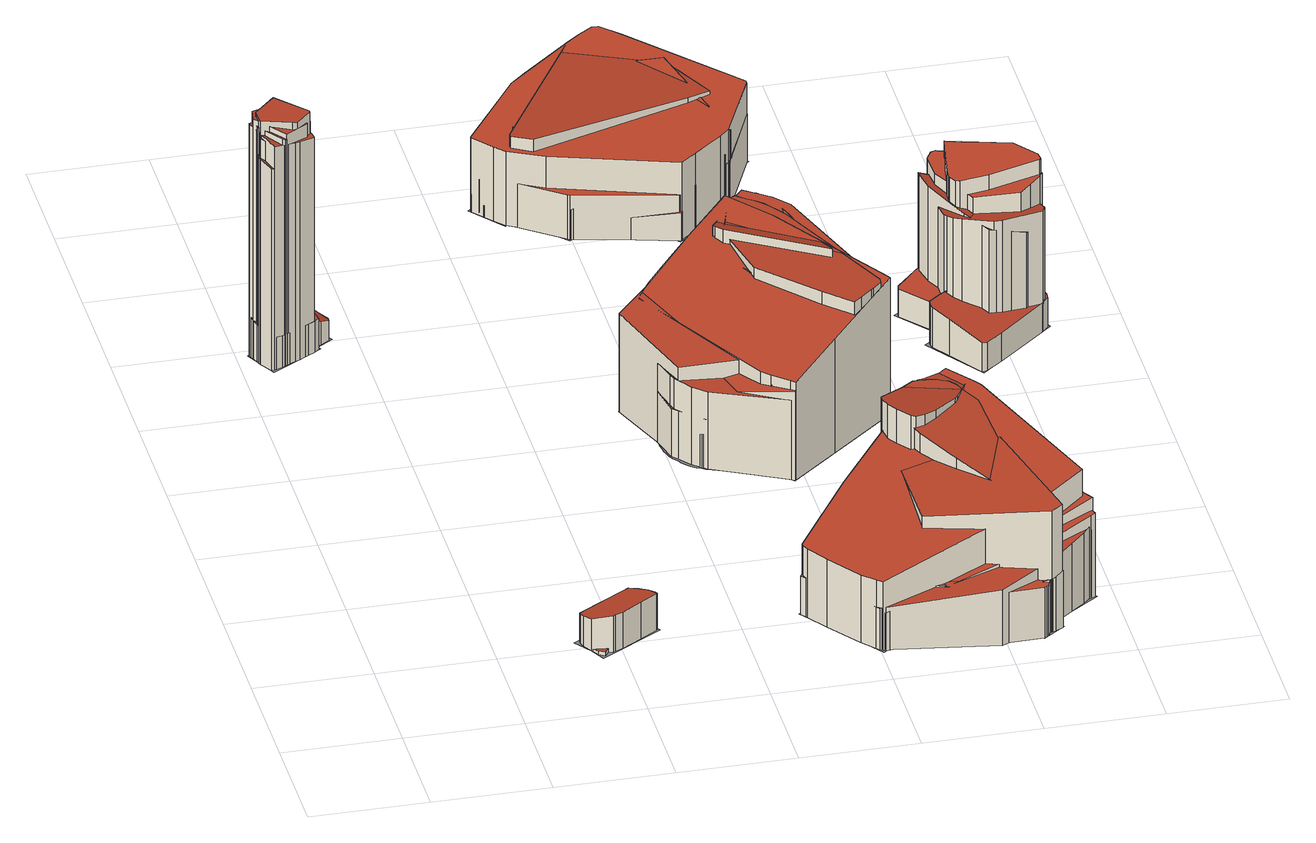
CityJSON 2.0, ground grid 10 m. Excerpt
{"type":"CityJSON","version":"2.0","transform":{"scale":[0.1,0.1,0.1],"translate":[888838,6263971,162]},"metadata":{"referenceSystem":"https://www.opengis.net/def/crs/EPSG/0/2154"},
"CityObjects":{
"building1":{"type":"Building","attributes":{"class":"Building"},"children":["building1-1"]},
"building1-1":{"type":"BuildingPart","parents":["building1"],"geometry":[{"type":"MultiSurface","lod":"2.2","boundaries":[[[0,1,2,3,4,5,6,7,8,9,10,11,12]],[[13,14,1,0]],[[14,15,2,1]],[[15,16,3,2]],[[16,17,4,3]],[[17,18,5,4]],[[18,19,6,5]],[[19,20,7,6]],[[20,21,8,7]],[[21,22,9,8]],[[22,23,10,9]],[[23,24,11,10]],[[24,25,12,11]],[[25,13,0,12]],[[26,27,28,29,30,31,32,33,34]],[[35,36,27,26]],[[36,37,28,27]],[[37,38,29,28]],[[38,39,30,29]],[[39,40,31,30]],[[40,41,32,31]],[[41,42,33,32]],[[42,43,34,33]],[[43,35,26,34]],[[44,45,46,47,48,49,50,51,52,53]],[[54,55,45,44]],[[55,56,46,45]],[[56,57,47,46]],[[57,58,48,47]],[[58,59,49,48]],[[59,60,50,49]],[[60,61,51,50]],[[61,62,52,51]],[[62,63,53,52]],[[63,54,44,53]],[[64,65,66,67,68,69,70,71,72,73]],[[74,75,65,64]],[[75,76,66,65]],[[76,77,67,66]],[[77,78,68,67]],[[78,79,69,68]],[[79,80,70,69]],[[80,81,71,70]],[[81,82,72,71]],[[82,83,73,72]],[[83,74,64,73]],[[84,85,86,87,88,89,90,91,92,93]],[[94,95,85,84]],[[95,55,86,85]],[[55,96,87,86]],[[96,97,88,87]],[[97,98,89,88]],[[98,99,90,89]],[[99,100,91,90]],[[100,101,92,91]],[[101,102,93,92]],[[102,94,84,93]],[[103,104,105,106,107,108,109]],[[110,111,104,103]],[[111,112,105,104]],[[112,113,106,105]],[[113,114,107,106]],[[114,115,108,107]],[[115,116,109,108]],[[116,110,103,109]],[[117,118,119,120,121,122,123,124,125]],[[126,127,118,117]],[[127,128,119,118]],[[128,129,120,119]],[[129,130,121,120]],[[130,131,122,121]],[[131,132,123,122]],[[132,133,124,123]],[[133,134,125,124]],[[134,126,117,125]],[[135,136,137,138,139,140,141,142,143]],[[144,145,136,135]],[[145,146,137,136]],[[146,147,138,137]],[[147,148,139,138]],[[148,149,140,139]],[[149,150,141,140]],[[150,151,142,141]],[[151,152,143,142]],[[152,144,135,143]],[[153,154,155,156,157,158]]],"semantics":{"surfaces":[{"type":"RoofSurface","rf_azimuth":301.91,"rf_slope":15.95},{"type":"WallSurface","on_footprint_edge":true},{"type":"RoofSurface","rf_azimuth":312.92,"rf_slope":18.37},{"type":"RoofSurface","rf_azimuth":325.97,"rf_slope":20.49},{"type":"RoofSurface","rf_azimuth":29.4,"rf_slope":19.43},{"type":"RoofSurface","rf_azimuth":302.65,"rf_slope":18.39},{"type":"RoofSurface","rf_azimuth":304.71,"rf_slope":14.87},{"type":"RoofSurface","rf_azimuth":323.74,"rf_slope":16.71},{"type":"RoofSurface","rf_azimuth":347.06,"rf_slope":19.36},{"type":"GroundSurface"}],"values":[0,1,1,1,1,1,1,1,1,1,1,1,1,1,2,1,1,1,1,1,1,1,1,1,3,1,1,1,1,1,1,1,1,1,1,4,1,1,1,1,1,1,1,1,1,1,5,1,1,1,1,1,1,1,1,1,1,6,1,1,1,1,1,1,1,7,1,1,1,1,1,1,1,1,1,8,1,1,1,1,1,1,1,1,1,9]}}]},
"building2":{"type":"Building","attributes":{"class":"Building"},"children":["building2-1"]},
"building2-1":{"type":"BuildingPart","parents":["building2"],"geometry":[{"type":"MultiSurface","lod":"2.2","boundaries":[[[159,160,161,162,163,164,165,166,167,168,169,170,171,172,173,174,175]],[[176,177,160,159]],[[177,178,161,160]],[[178,179,162,161]],[[179,180,163,162]],[[180,181,164,163]],[[181,182,165,164]],[[182,183,166,165]],[[183,184,167,166]],[[184,185,168,167]],[[185,186,169,168]],[[186,187,170,169]],[[187,188,171,170]],[[188,189,172,171]],[[189,190,173,172]],[[190,191,174,173]],[[191,192,175,174]],[[192,176,159,175]],[[193,194,195,196,197,198,199,200,192]],[[201,202,194,193]],[[202,203,195,194]],[[203,204,196,195]],[[204,205,197,196]],[[205,206,198,197]],[[206,191,199,198]],[[191,200,199]],[[201,193,192]],[[207,208,209,179,210,211]]],"semantics":{"surfaces":[{"type":"RoofSurface","rf_azimuth":123.95,"rf_slope":14.08},{"type":"WallSurface","on_footprint_edge":true},{"type":"RoofSurface","rf_azimuth":135.31,"rf_slope":7.57},{"type":"GroundSurface"}],"values":[0,1,1,1,1,1,1,1,1,1,1,1,1,1,1,1,1,1,2,1,1,1,1,1,1,1,1,3]}}]},
"building3":{"type":"Building","attributes":{"class":"Building"},"children":["building3-1"]},
"building3-1":{"type":"BuildingPart","parents":["building3"],"geometry":[{"type":"MultiSurface","lod":"2.2","boundaries":[[[212,213,214,215,216,217,218,219,220,221,222,223,224,225,226,227,228]],[[229,230,213,212]],[[230,231,214,213]],[[231,232,215,214]],[[232,233,216,215]],[[233,234,217,216]],[[234,235,218,217]],[[235,236,219,218]],[[236,237,220,219]],[[237,238,221,220]],[[238,239,222,221]],[[239,240,223,222]],[[240,241,224,223]],[[241,242,225,224]],[[242,243,226,225]],[[243,244,227,226]],[[244,245,228,227]],[[245,229,212,228]],[[246,247,248,249,250,251,252,253,254,255,256,257,258]],[[259,260,247,246]],[[260,261,248,247]],[[261,262,249,248]],[[262,263,250,249]],[[263,264,251,250]],[[264,265,252,251]],[[265,266,253,252]],[[266,267,254,253]],[[267,268,255,254]],[[268,269,256,255]],[[269,270,257,256]],[[270,271,258,257]],[[271,259,246,258]],[[272,273,274,275,276,277,278,279]],[[280,281,273,272]],[[281,282,274,273]],[[282,236,275,274]],[[236,283,276,275]],[[283,284,277,276]],[[284,285,278,277]],[[285,286,279,278]],[[286,280,272,279]],[[287,288,289,290,291,292,293,294,295,296,297,298,299,300,301,302,303,304]],[[305,306,288,287]],[[306,307,289,288]],[[307,308,290,289]],[[308,309,291,290]],[[309,310,292,291]],[[310,311,293,292]],[[311,312,294,293]],[[312,313,295,294]],[[313,314,296,295]],[[314,315,297,296]],[[315,316,298,297]],[[316,317,299,298]],[[317,318,300,299]],[[318,319,301,300]],[[319,320,302,301]],[[320,321,303,302]],[[321,322,304,303]],[[322,305,287,304]],[[323,324,325,326,327,328,329,330,331,332,333]],[[334,335,324,323]],[[335,336,325,324]],[[336,337,326,325]],[[337,338,327,326]],[[338,339,328,327]],[[339,340,329,328]],[[340,341,330,329]],[[341,342,331,330]],[[342,343,332,331]],[[343,344,333,332]],[[344,334,323,333]],[[345,346,347,348,349,350,351,352,353,354,355,356]],[[357,358,346,345]],[[358,359,347,346]],[[359,360,348,347]],[[360,361,349,348]],[[361,362,350,349]],[[362,363,351,350]],[[363,364,352,351]],[[364,365,353,352]],[[365,366,354,353]],[[366,367,355,354]],[[367,368,356,355]],[[368,357,345,356]],[[369,370,371,372,373,374,375,376,377,378,379,380]],[[381,382,370,369]],[[382,383,371,370]],[[383,384,372,371]],[[384,385,373,372]],[[385,386,374,373]],[[386,387,375,374]],[[387,388,376,375]],[[388,389,377,376]],[[389,390,378,377]],[[390,391,379,378]],[[391,392,380,379]],[[392,381,369,380]],[[393,394,395,396,397,398,399,400,401,402,403,404]],[[405,406,394,393]],[[406,407,395,394]],[[407,408,396,395]],[[408,409,397,396]],[[409,410,398,397]],[[410,411,399,398]],[[411,412,400,399]],[[412,413,401,400]],[[413,414,402,401]],[[414,415,403,402]],[[415,416,404,403]],[[416,405,393,404]],[[417,418,419,420,421,422,423,424,425,426]],[[427,428,418,417]],[[428,429,419,418]],[[429,430,420,419]],[[430,431,421,420]],[[431,432,422,421]],[[432,433,423,422]],[[433,434,424,423]],[[434,435,425,424]],[[435,368,426,425]],[[368,427,417,426]],[[436,437,438,439,440,441,442,443,444]],[[259,445,437,436]],[[445,446,438,437]],[[446,447,439,438]],[[447,448,440,439]],[[448,340,441,440]],[[340,269,442,441]],[[269,449,443,442]],[[449,450,444,443]],[[450,259,436,444]],[[451,452,453,454,455,456,457,458,459]],[[460,461,452,451]],[[461,462,453,452]],[[462,463,454,453]],[[463,464,455,454]],[[464,465,456,455]],[[465,466,457,456]],[[466,467,458,457]],[[467,468,459,458]],[[468,460,451,459]],[[469,470,471,472,473,474,475,476,477]],[[259,478,470,469]],[[478,233,471,470]],[[233,479,472,471]],[[479,480,473,472]],[[480,481,474,473]],[[481,482,475,474]],[[482,483,476,475]],[[483,368,477,476]],[[368,259,469,477]],[[484,485,486,487,488,413,489,490,491,492,493,494,495,496,497,498,499,500,501,502,503,504,505,506,507,508,509,510,511,512,513,514,515,516,517]]],"semantics":{"surfaces":[{"type":"RoofSurface","rf_azimuth":218.68,"rf_slope":15.9},{"type":"WallSurface","on_footprint_edge":true},{"type":"RoofSurface","rf_azimuth":227.59,"rf_slope":3.48},{"type":"RoofSurface","rf_azimuth":224.89,"rf_slope":10.93},{"type":"RoofSurface","rf_azimuth":196.68,"rf_slope":4.73},{"type":"RoofSurface","rf_azimuth":41.11,"rf_slope":12.59},{"type":"RoofSurface","rf_azimuth":214.32,"rf_slope":14.18},{"type":"RoofSurface","rf_azimuth":201.76,"rf_slope":19.31},{"type":"RoofSurface","rf_azimuth":203.55,"rf_slope":15.85},{"type":"RoofSurface","rf_azimuth":192.25,"rf_slope":18.92},{"type":"RoofSurface","rf_azimuth":152.16,"rf_slope":17.89},{"type":"RoofSurface","rf_azimuth":61.37,"rf_slope":19.51},{"type":"RoofSurface","rf_azimuth":194.62,"rf_slope":12.96},{"type":"GroundSurface"}],"values":[0,1,1,1,1,1,1,1,1,1,1,1,1,1,1,1,1,1,2,1,1,1,1,1,1,1,1,1,1,1,1,1,3,1,1,1,1,1,1,1,1,4,1,1,1,1,1,1,1,1,1,1,1,1,1,1,1,1,1,1,5,1,1,1,1,1,1,1,1,1,1,1,6,1,1,1,1,1,1,1,1,1,1,1,1,7,1,1,1,1,1,1,1,1,1,1,1,1,8,1,1,1,1,1,1,1,1,1,1,1,1,9,1,1,1,1,1,1,1,1,1,1,10,1,1,1,1,1,1,1,1,1,11,1,1,1,1,1,1,1,1,1,12,1,1,1,1,1,1,1,1,1,13]}}]},
"building4":{"type":"Building","attributes":{"class":"Building"},"children":["building4-1"]},
"building4-1":{"type":"BuildingPart","parents":["building4"],"geometry":[{"type":"MultiSurface","lod":"2.2","boundaries":[[[518,519,520,521,522,523,524,525,526,527,528,529,530,531,532,533]],[[534,535,519,518]],[[535,536,520,519]],[[536,537,521,520]],[[537,538,522,521]],[[538,539,523,522]],[[539,540,524,523]],[[540,541,525,524]],[[541,542,526,525]],[[542,543,527,526]],[[543,544,528,527]],[[544,545,529,528]],[[545,546,530,529]],[[546,547,531,530]],[[547,548,532,531]],[[548,549,533,532]],[[549,534,518,533]],[[550,551,552,553,554,555,556,557,558,559,560,561,562,563,564,565,566,567,568,569,570]],[[571,572,551,550]],[[572,573,552,551]],[[573,574,553,552]],[[574,575,554,553]],[[575,576,555,554]],[[576,577,556,555]],[[577,578,557,556]],[[578,579,558,557]],[[579,580,559,558]],[[580,581,560,559]],[[581,582,561,560]],[[582,583,562,561]],[[583,584,563,562]],[[584,585,564,563]],[[585,586,565,564]],[[586,587,566,565]],[[587,588,567,566]],[[588,589,568,567]],[[589,590,569,568]],[[590,591,570,569]],[[591,571,550,570]],[[592,593,594,595,596,597,598,599,600,601,602,603]],[[604,605,593,592]],[[605,606,594,593]],[[606,607,595,594]],[[607,608,596,595]],[[608,609,597,596]],[[609,610,598,597]],[[610,611,599,598]],[[611,612,600,599]],[[612,613,601,600]],[[613,614,602,601]],[[614,615,603,602]],[[615,604,592,603]],[[616,617,618,619,620,621,622,623,624,625,626,627,628,629,630,631]],[[632,633,617,616]],[[633,634,618,617]],[[634,635,619,618]],[[635,636,620,619]],[[636,637,621,620]],[[637,638,622,621]],[[638,639,623,622]],[[639,640,624,623]],[[640,641,625,624]],[[641,642,626,625]],[[642,643,627,626]],[[643,644,628,627]],[[644,645,629,628]],[[645,646,630,629]],[[646,647,631,630]],[[647,632,616,631]],[[648,649,650,651,652,653,654,655,656,657]],[[658,659,649,648]],[[659,660,650,649]],[[660,661,651,650]],[[661,662,652,651]],[[662,663,653,652]],[[663,664,654,653]],[[664,665,655,654]],[[665,666,656,655]],[[666,667,657,656]],[[667,658,648,657]],[[668,669,670,671,672,673,674,675,676,677,678,679,680]],[[681,669,668]],[[682,670,669]],[[682,683,671,670]],[[683,684,672,671]],[[684,685,673,672]],[[685,686,674,673]],[[686,687,675,674]],[[687,688,676,675]],[[688,689,677,676]],[[689,690,678,677]],[[690,691,679,678]],[[691,692,680,679]],[[692,681,668,680]],[[693,694,695,696,697,698,699,700,701,702]],[[549,703,694,693]],[[703,704,695,694]],[[704,705,696,695]],[[705,706,697,696]],[[706,707,698,697]],[[707,708,699,698]],[[708,543,700,699]],[[543,709,701,700]],[[709,710,702,701]],[[710,549,693,702]],[[711,712,713,714,715,716,717]],[[692,718,712,711]],[[718,719,713,712]],[[719,720,714,713]],[[720,721,715,714]],[[721,722,716,715]],[[722,723,717,716]],[[723,692,711,717]],[[724,725,726,727,728,729,730]],[[731,732,725,724]],[[732,733,726,725]],[[733,734,727,726]],[[734,735,728,727]],[[735,736,729,728]],[[736,737,730,729]],[[737,731,724,730]],[[738,739,740,741,742,743,744,745]],[[746,747,739,738]],[[747,748,740,739]],[[748,749,741,740]],[[749,750,742,741]],[[750,751,743,742]],[[751,731,744,743]],[[731,752,745,744]],[[752,746,738,745]],[[660,753,754,755,756,757,758,759,760,761,762,763,764,765,766,767,768,769]]],"semantics":{"surfaces":[{"type":"RoofSurface","rf_azimuth":216.66,"rf_slope":16},{"type":"WallSurface","on_footprint_edge":true},{"type":"RoofSurface","rf_azimuth":301.99,"rf_slope":9.15},{"type":"RoofSurface","rf_azimuth":278.98,"rf_slope":0.531},{"type":"RoofSurface","rf_azimuth":34.85,"rf_slope":7.24},{"type":"RoofSurface","rf_azimuth":201.69,"rf_slope":8.65},{"type":"RoofSurface","rf_azimuth":202.15,"rf_slope":18.32},{"type":"RoofSurface","rf_azimuth":226.19,"rf_slope":15.42},{"type":"RoofSurface","rf_azimuth":199.62,"rf_slope":19.32},{"type":"RoofSurface","rf_azimuth":186.16,"rf_slope":13.29},{"type":"RoofSurface","rf_azimuth":209.67,"rf_slope":15.56},{"type":"GroundSurface"}],"values":[0,1,1,1,1,1,1,1,1,1,1,1,1,1,1,1,1,2,1,1,1,1,1,1,1,1,1,1,1,1,1,1,1,1,1,1,1,1,1,3,1,1,1,1,1,1,1,1,1,1,1,1,4,1,1,1,1,1,1,1,1,1,1,1,1,1,1,1,1,5,1,1,1,1,1,1,1,1,1,1,6,1,1,1,1,1,1,1,1,1,1,1,1,1,7,1,1,1,1,1,1,1,1,1,1,8,1,1,1,1,1,1,1,9,1,1,1,1,1,1,1,10,1,1,1,1,1,1,1,1,11]}}]},
"building5":{"type":"Building","attributes":{"class":"Building"},"children":["building5-1"]},
"building5-1":{"type":"BuildingPart","parents":["building5"],"geometry":[{"type":"MultiSurface","lod":"2.2","boundaries":[[[770,771,772,773,774,775,776,777,778,779,780,781,782,783,784,785,786,787,788]],[[789,790,771,770]],[[790,791,772,771]],[[791,792,773,772]],[[792,793,774,773]],[[793,794,775,774]],[[794,795,776,775]],[[795,796,777,776]],[[796,797,778,777]],[[797,798,779,778]],[[798,799,780,779]],[[799,800,781,780]],[[800,801,782,781]],[[801,802,783,782]],[[802,803,784,783]],[[803,804,785,784]],[[804,805,786,785]],[[805,806,787,786]],[[806,807,788,787]],[[807,789,770,788]],[[808,809,810,811,812,813,814,815,816,817,818,819,820,821,822]],[[823,824,809,808]],[[824,825,810,809]],[[825,826,811,810]],[[826,827,812,811]],[[827,828,813,812]],[[828,829,814,813]],[[829,830,815,814]],[[830,831,816,815]],[[831,832,817,816]],[[832,833,818,817]],[[833,834,819,818]],[[834,835,820,819]],[[835,805,821,820]],[[805,836,822,821]],[[836,823,808,822]],[[837,838,839,840,841,842,843,844,845]],[[846,847,838,837]],[[847,848,839,838]],[[848,849,840,839]],[[849,850,841,840]],[[850,851,842,841]],[[851,852,843,842]],[[852,853,844,843]],[[853,854,845,844]],[[854,846,837,845]],[[855,856,857,858,859,860,861,862,863,864,865,866,867]],[[868,869,856,855]],[[869,870,857,856]],[[870,871,858,857]],[[871,872,859,858]],[[872,873,860,859]],[[873,874,861,860]],[[874,875,862,861]],[[875,876,863,862]],[[876,877,864,863]],[[877,878,865,864]],[[878,879,866,865]],[[879,880,867,866]],[[880,868,855,867]],[[881,882,883,884,885,886,887,888]],[[889,890,882,881]],[[890,891,883,882]],[[891,892,884,883]],[[892,893,885,884]],[[893,894,886,885]],[[894,895,887,886]],[[895,896,888,887]],[[896,889,881,888]],[[897,898,899,900,901,902]],[[789,903,898,897]],[[903,904,899,898]],[[904,905,900,899]],[[905,906,901,900]],[[906,907,902,901]],[[907,789,897,902]],[[908,909,910,911,912,913,914,915,916]],[[917,918,909,908]],[[918,919,910,909]],[[919,920,911,910]],[[920,921,912,911]],[[921,922,913,912]],[[922,923,914,913]],[[923,924,915,914]],[[924,925,916,915]],[[925,917,908,916]],[[926,927,928,929,930]],[[931,932,927,926]],[[932,933,928,927]],[[933,934,929,928]],[[934,935,930,929]],[[935,931,926,930]],[[936,937,938,939,940,941,942,943,944,945,946,947,948,949,950,951,952]]],"semantics":{"surfaces":[{"type":"RoofSurface","rf_azimuth":191.74,"rf_slope":1.22},{"type":"WallSurface","on_footprint_edge":true},{"type":"RoofSurface","rf_azimuth":208.11,"rf_slope":0.979},{"type":"RoofSurface","rf_azimuth":76.32,"rf_slope":3.43},{"type":"RoofSurface","rf_azimuth":221.81,"rf_slope":13.49},{"type":"RoofSurface","rf_azimuth":230.03,"rf_slope":7.81},{"type":"RoofSurface","rf_azimuth":206.61,"rf_slope":18.22},{"type":"RoofSurface","rf_azimuth":42.17,"rf_slope":7.92},{"type":"RoofSurface","rf_azimuth":236.43,"rf_slope":16.12},{"type":"GroundSurface"}],"values":[0,1,1,1,1,1,1,1,1,1,1,1,1,1,1,1,1,1,1,1,2,1,1,1,1,1,1,1,1,1,1,1,1,1,1,1,3,1,1,1,1,1,1,1,1,1,4,1,1,1,1,1,1,1,1,1,1,1,1,1,5,1,1,1,1,1,1,1,1,6,1,1,1,1,1,1,7,1,1,1,1,1,1,1,1,1,8,1,1,1,1,1,9]}}]},
"building6":{"type":"Building","attributes":{"class":"Building"},"children":["building6-1"]},
"building6-1":{"type":"BuildingPart","parents":["building6"],"geometry":[{"type":"MultiSurface","lod":"2.2","boundaries":[[[953,954,955,956,957,958,959,960,961,962,963,964,965]],[[966,967,954,953]],[[967,968,955,954]],[[968,969,956,955]],[[969,970,957,956]],[[970,971,958,957]],[[971,972,959,958]],[[972,973,960,959]],[[973,974,961,960]],[[974,975,962,961]],[[975,976,963,962]],[[976,977,964,963]],[[977,978,965,964]],[[978,966,953,965]],[[979,980,981,982,983,984,985,986,987,988]],[[989,990,980,979]],[[990,991,981,980]],[[991,992,982,981]],[[992,993,983,982]],[[993,994,984,983]],[[994,995,985,984]],[[995,996,986,985]],[[996,997,987,986]],[[997,998,988,987]],[[998,989,979,988]],[[999,1000,1001,1002,1003,1004,1005,1006,1007,1008,1009,1010]],[[1011,1012,1000,999]],[[1012,1013,1001,1000]],[[1013,1014,1002,1001]],[[1014,1015,1003,1002]],[[1015,1016,1004,1003]],[[1016,1017,1005,1004]],[[1017,1018,1006,1005]],[[1018,1019,1007,1006]],[[1019,1020,1008,1007]],[[1020,1021,1009,1008]],[[1021,1022,1010,1009]],[[1022,1011,999,1010]],[[1023,1024,1025,1026,1027,1028,1029,1030,1031,1032,1033,1034]],[[1035,1036,1024,1023]],[[1036,1037,1025,1024]],[[1037,1038,1026,1025]],[[1038,1039,1027,1026]],[[1039,1040,1028,1027]],[[1040,1041,1029,1028]],[[1041,1042,1030,1029]],[[1042,1043,1031,1030]],[[1043,1044,1032,1031]],[[1044,1045,1033,1032]],[[1045,1046,1034,1033]],[[1046,1035,1023,1034]],[[1047,1048,1049,1050,1051,1052,1053,1054,1055,1056]],[[1057,1058,1048,1047]],[[1058,1059,1049,1048]],[[1059,1060,1050,1049]],[[1060,1061,1051,1050]],[[1061,1062,1052,1051]],[[1062,1063,1053,1052]],[[1063,1064,1054,1053]],[[1064,1021,1055,1054]],[[1021,1065,1056,1055]],[[1065,1057,1047,1056]],[[1066,1067,1068,1069,1070,1071,1072,1073,1074,1075,1076]],[[1077,1078,1067,1066]],[[1078,1079,1068,1067]],[[1079,1080,1069,1068]],[[1080,1081,1070,1069]],[[1081,1082,1071,1070]],[[1082,1083,1072,1071]],[[1083,1084,1073,1072]],[[1084,1085,1074,1073]],[[1085,1086,1075,1074]],[[1086,1087,1076,1075]],[[1087,1077,1066,1076]],[[1088,1089,1090,1091,1092,1093,1094,1095]]],"semantics":{"surfaces":[{"type":"RoofSurface","rf_azimuth":308.87,"rf_slope":11.29},{"type":"WallSurface","on_footprint_edge":true},{"type":"RoofSurface","rf_azimuth":218.29,"rf_slope":11.37},{"type":"RoofSurface","rf_azimuth":92.86,"rf_slope":11.1},{"type":"RoofSurface","rf_azimuth":229.79,"rf_slope":15.82},{"type":"RoofSurface","rf_azimuth":224.91,"rf_slope":14.73},{"type":"RoofSurface","rf_azimuth":1.07,"rf_slope":17.75},{"type":"GroundSurface"}],"values":[0,1,1,1,1,1,1,1,1,1,1,1,1,1,2,1,1,1,1,1,1,1,1,1,1,3,1,1,1,1,1,1,1,1,1,1,1,1,4,1,1,1,1,1,1,1,1,1,1,1,1,5,1,1,1,1,1,1,1,1,1,1,6,1,1,1,1,1,1,1,1,1,1,1,7]}}]}
},
"vertices":[
[9,577,53],[12,570,51],[20,556,46],[25,555,46],[30,557,45],[54,570,45],[60,573,45],[64,577,45],[60,587,48],[53,601,52],[49,604,54],[19,587,54],[9,580,54],[9,577,16],[12,570,16],[20,556,16],[25,555,16],[30,557,16],[54,570,16],[60,573,16],[64,577,16],[60,587,16],[53,601,16],[49,604,16],[19,587,16],[9,580,16],[10,574,240],[14,571,239],[34,559,231],[54,573,230],[54,576,231],[51,582,233],[47,588,236],[30,591,240],[11,582,242],[10,574,16],[14,571,16],[34,559,16],[54,573,16],[54,576,16],[51,582,16],[47,588,16],[30,591,16],[11,582,16],[8,579,233],[23,554,224],[42,563,220],[46,565,219],[60,574,216],[59,577,217],[56,583,219],[48,592,224],[42,600,227],[27,591,230],[8,579,16],[23,554,16],[42,563,16],[46,565,16],[60,574,16],[59,577,16],[56,583,16],[48,592,16],[42,600,16],[27,591,16],[54,605,39],[55,598,40],[59,591,40],[63,584,40],[67,583,38],[75,588,35],[75,591,35],[70,602,34],[67,608,34],[62,612,35],[54,605,16],[55,598,16],[59,591,16],[63,584,16],[67,583,16],[75,588,16],[75,591,16],[70,602,16],[67,608,16],[62,612,16],[13,567,208],[20,554,204],[23,554,203],[39,562,202],[55,571,202],[54,578,204],[53,591,208],[49,597,210],[48,596,210],[15,581,212],[13,567,16],[20,554,16],[39,562,16],[55,571,16],[54,578,16],[53,591,16],[49,597,16],[48,596,16],[15,581,16],[13,577,244],[14,567,242],[40,565,238],[44,566,237],[57,577,238],[57,579,238],[31,594,245],[13,577,16],[14,567,16],[40,565,16],[44,566,16],[57,577,16],[57,579,16],[31,594,16],[11,581,237],[11,578,236],[13,570,234],[30,558,228],[33,558,227],[58,580,225],[59,587,226],[59,590,227],[45,600,232],[11,581,16],[11,578,16],[13,570,16],[30,558,16],[33,558,16],[58,580,16],[59,587,16],[59,590,16],[45,600,16],[14,566,226],[21,560,223],[40,566,217],[58,595,213],[60,601,213],[51,600,216],[32,592,222],[20,581,225],[15,570,226],[14,566,16],[21,560,16],[40,566,16],[58,595,16],[60,601,16],[51,600,16],[32,592,16],[20,581,16],[15,570,16],[7,580,16],[22,551,16],[66,577,16],[64,580,16],[78,589,16],[64,613,16],
[170,112,34],[170,108,35],[171,104,36],[176,95,38],[192,89,42],[194,90,42],[201,93,42],[218,104,42],[233,114,42],[234,115,42],[233,117,42],[229,126,39],[223,133,37],[218,138,35],[216,139,35],[212,138,34],[173,114,34],[170,112,8],[170,108,8],[171,104,8],[176,95,8],[192,89,8],[194,90,8],[201,93,8],[218,104,8],[233,114,8],[234,115,8],[233,117,8],[229,126,8],[223,133,8],[218,138,8],[216,139,8],[212,138,8],[173,114,8],[173,101,9],[180,89,11],[185,85,12],[217,136,10],[217,140,10],[216,140,10],[212,138,9],[183,120,8],[173,101,8],[180,89,8],[185,85,8],[217,136,8],[217,140,8],[216,140,8],[228,127,8],[217,141,8],[165,110,8],[183,82,8],[236,114,8],
[289,419,127],[294,411,126],[360,299,121],[367,292,121],[380,279,122],[384,275,122],[423,308,137],[479,356,158],[478,358,158],[409,463,161],[404,470,161],[378,502,161],[341,471,147],[313,445,137],[300,433,132],[295,428,129],[290,422,127],[289,419,31],[294,411,31],[360,299,31],[367,292,31],[380,279,31],[384,275,31],[423,308,31],[479,356,31],[478,358,31],[409,463,31],[404,470,31],[378,502,31],[341,471,31],[313,445,31],[300,433,31],[295,428,31],[290,422,31],[275,413,106],[276,402,106],[295,337,104],[297,331,104],[308,317,103],[319,307,103],[382,276,105],[479,359,112],[433,482,116],[399,515,116],[396,514,116],[337,466,111],[300,434,108],[275,413,31],[276,402,31],[295,337,31],[297,331,31],[308,317,31],[319,307,31],[382,276,31],[479,359,31],[433,482,31],[399,515,31],[396,514,31],[337,466,31],[300,434,31],[270,407,123],[300,328,116],[372,316,124],[479,356,144],[478,363,145],[428,487,155],[416,501,155],[395,517,155],[270,407,31],[300,328,31],[372,316,31],[478,363,31],[428,487,31],[416,501,31],[395,517,31],[367,460,154],[379,402,154],[422,351,156],[444,328,157],[450,332,158],[460,340,159],[462,342,159],[470,349,159],[470,353,160],[420,468,158],[415,476,158],[410,484,158],[406,489,158],[400,496,157],[395,500,157],[387,507,157],[382,505,156],[380,500,156],[367,460,31],[379,402,31],[422,351,31],[444,328,31],[450,332,31],[460,340,31],[462,342,31],[470,349,31],[470,353,31],[420,468,31],[415,476,31],[410,484,31],[406,489,31],[400,496,31],[395,500,31],[387,507,31],[382,505,31],[380,500,31],[348,474,141],[381,401,146],[423,370,144],[477,360,136],[424,486,126],[414,501,126],[402,512,127],[384,504,131],[374,496,133],[365,488,136],[354,479,139],[348,474,31],[381,401,31],[423,370,31],[477,360,31],[424,486,31],[414,501,31],[402,512,31],[384,504,31],[374,496,31],[365,488,31],[354,479,31],[276,413,84],[295,332,76],[300,327,76],[318,308,77],[381,277,86],[476,362,118],[431,478,125],[399,516,124],[387,506,120],[344,472,106],[330,461,102],[279,416,85],[276,413,31],[295,332,31],[300,327,31],[318,308,31],[381,277,31],[476,362,31],[431,478,31],[399,516,31],[387,506,31],[344,472,31],[330,461,31],[279,416,31],[282,418,100],[295,344,95],[303,324,95],[383,275,114],[447,386,150],[424,474,154],[415,501,154],[406,513,153],[401,514,151],[392,511,148],[352,477,131],[292,427,104],[282,418,31],[295,344,31],[303,324,31],[383,275,31],[447,386,31],[424,474,31],[415,501,31],[406,513,31],[401,514,31],[392,511,31],[352,477,31],[292,427,31],[292,382,37],[293,365,35],[293,355,34],[320,307,36],[334,304,39],[341,303,41],[413,500,82],[404,515,81],[399,521,81],[397,519,80],[336,466,58],[296,430,44],[292,382,31],[293,365,31],[293,355,31],[320,307,31],[334,304,31],[341,303,31],[413,500,31],[404,515,31],[399,521,31],[397,519,31],[336,466,31],[296,430,31],[271,408,54],[303,325,58],[307,320,59],[315,310,62],[380,278,81],[448,391,112],[406,505,106],[398,518,104],[283,420,59],[279,416,57],[271,408,31],[303,325,31],[307,320,31],[315,310,31],[380,278,31],[448,391,31],[406,505,31],[398,518,31],[283,420,31],[275,413,70],[286,388,76],[295,370,82],[368,292,114],[429,481,103],[402,512,91],[396,514,89],[392,513,88],[287,423,71],[286,388,31],[295,370,31],[368,292,31],[429,481,31],[392,513,31],[287,423,31],[359,463,159],[360,460,160],[365,451,162],[441,396,166],[441,400,165],[424,483,142],[411,498,139],[391,510,139],[375,496,146],[359,463,31],[360,460,31],[365,451,31],[441,396,31],[441,400,31],[424,483,31],[411,498,31],[391,510,31],[375,496,31],[275,413,94],[295,372,96],[380,279,109],[466,373,134],[415,498,130],[392,510,125],[331,461,109],[296,431,100],[279,416,95],[295,372,31],[466,373,31],[415,498,31],[392,510,31],[331,461,31],[296,431,31],[383,274,31],[483,359,31],[401,451,31],[409,458,31],[434,480,31],[270,408,31],[296,376,31],[294,372,31],[292,367,31],[291,363,31],[290,359,31],[290,354,31],[290,350,31],[291,345,31],[291,341,31],[293,336,31],[294,332,31],[296,328,31],[299,324,31],[301,321,31],[304,317,31],[307,314,31],[311,311,31],[315,309,31],[318,307,31],[323,305,31],[327,303,31],[331,302,31],[336,301,31],[340,301,31],[345,301,31],[349,302,31],[353,303,31],[356,303,31],
[347,89,86],[349,84,86],[361,67,85],[382,38,85],[392,26,86],[397,22,86],[525,54,121],[527,54,121],[571,75,135],[518,203,145],[514,209,145],[496,233,145],[485,228,141],[444,197,127],[393,145,106],[347,92,86],[347,89,22],[349,84,22],[361,67,22],[382,38,22],[392,26,22],[397,22,22],[525,54,22],[527,54,22],[571,75,22],[518,203,22],[514,209,22],[496,233,22],[485,228,22],[444,197,22],[393,145,22],[347,92,22],[435,194,148],[456,150,140],[478,116,134],[504,79,127],[518,59,123],[523,55,122],[541,63,121],[551,68,121],[565,82,122],[575,95,123],[565,109,126],[504,199,143],[500,206,144],[499,207,145],[494,212,146],[490,213,146],[485,215,147],[476,215,148],[470,215,148],[465,214,149],[444,200,148],[435,194,22],[456,150,22],[478,116,22],[504,79,22],[518,59,22],[523,55,22],[541,63,22],[551,68,22],[565,82,22],[575,95,22],[565,109,22],[504,199,22],[500,206,22],[499,207,22],[494,212,22],[490,213,22],[485,215,22],[476,215,22],[470,215,22],[465,214,22],[444,200,22],[350,95,70],[364,66,70],[495,11,69],[526,12,69],[528,13,69],[530,14,69],[538,33,69],[531,46,69],[512,74,70],[494,100,70],[439,177,71],[424,165,71],[350,95,22],[364,66,22],[495,11,22],[526,12,22],[528,13,22],[530,14,22],[538,33,22],[531,46,22],[512,74,22],[494,100,22],[439,177,22],[424,165,22],[434,187,152],[436,177,153],[441,169,153],[450,157,153],[454,156,152],[462,159,151],[473,167,149],[493,185,146],[495,188,146],[510,216,142],[505,223,142],[498,235,142],[476,222,145],[470,219,146],[466,215,147],[434,191,152],[434,187,22],[436,177,22],[441,169,22],[450,157,22],[454,156,22],[462,159,22],[473,167,22],[493,185,22],[495,188,22],[510,216,22],[505,223,22],[498,235,22],[476,222,22],[470,219,22],[466,215,22],[434,191,22],[345,90,58],[394,23,61],[491,8,74],[540,33,82],[556,46,85],[568,56,87],[576,64,89],[577,67,89],[515,202,88],[437,194,77],[345,90,22],[394,23,22],[491,8,22],[540,33,22],[556,46,22],[568,56,22],[576,64,22],[577,67,22],[515,202,22],[437,194,22],[348,90,23],[349,86,22],[353,79,23],[357,73,23],[383,38,27],[533,19,71],[537,20,72],[544,24,75],[538,37,74],[534,43,74],[438,184,62],[434,185,61],[348,93,23],[348,90,22],[353,79,22],[357,73,22],[383,38,22],[533,19,22],[537,20,22],[544,24,22],[538,37,22],[534,43,22],[438,184,22],[434,185,22],[348,93,22],[347,92,61],[356,74,59],[389,30,57],[399,21,57],[528,45,86],[575,62,99],[579,64,100],[518,203,116],[496,237,118],[434,190,97],[356,74,22],[389,30,22],[399,21,22],[528,45,22],[575,62,22],[579,64,22],[496,237,22],[434,190,22],[348,93,40],[360,70,41],[403,24,50],[578,68,112],[491,232,103],[483,227,100],[431,191,79],[360,70,22],[403,24,22],[578,68,22],[491,232,22],[483,227,22],[431,191,22],[437,192,116],[439,67,114],[534,19,135],[543,24,137],[507,195,133],[482,225,128],[468,215,124],[437,192,22],[439,67,22],[534,19,22],[543,24,22],[507,195,22],[482,225,22],[468,215,22],[380,115,83],[450,71,94],[527,57,111],[517,207,129],[497,234,128],[445,199,110],[437,192,107],[394,144,90],[380,115,22],[450,71,22],[527,57,22],[517,207,22],[497,234,22],[445,199,22],[394,144,22],[516,26,22],[526,11,22],[545,25,22],[539,34,22],[581,64,22],[565,85,22],[577,94,22],[506,194,22],[520,203,22],[497,237,22],[430,190,22],[438,179,22],[390,144,22],[399,133,22],[344,91,22],[397,19,22],[455,61,22],
[211,675,134],[225,658,134],[233,649,134],[262,633,135],[365,597,137],[378,608,137],[403,627,138],[412,636,138],[441,700,139],[441,703,139],[361,796,138],[346,813,137],[341,813,137],[329,805,137],[319,797,137],[274,759,136],[260,747,135],[255,740,135],[211,677,134],[211,675,65],[225,658,65],[233,649,65],[262,633,65],[365,597,65],[378,608,65],[403,627,65],[412,636,65],[441,700,65],[441,703,65],[361,796,65],[346,813,65],[341,813,65],[329,805,65],[319,797,65],[274,759,65],[260,747,65],[255,740,65],[211,677,65],[217,673,106],[217,669,106],[231,652,106],[276,618,106],[278,617,106],[363,597,107],[367,599,107],[413,636,108],[442,701,109],[438,705,109],[403,743,109],[357,790,109],[322,801,108],[260,747,107],[220,685,106],[217,673,65],[217,669,65],[231,652,65],[276,618,65],[278,617,65],[363,597,65],[367,599,65],[413,636,65],[442,701,65],[438,705,65],[403,743,65],[357,790,65],[322,801,65],[220,685,65],[238,656,145],[238,653,145],[254,643,146],[389,683,142],[409,691,141],[392,731,139],[358,799,135],[337,812,135],[315,793,136],[238,656,65],[238,653,65],[254,643,65],[389,683,65],[409,691,65],[392,731,65],[358,799,65],[337,812,65],[315,793,65],[212,679,77],[214,672,77],[219,665,76],[234,651,77],[277,619,79],[364,595,91],[398,658,107],[399,665,109],[394,752,122],[360,797,123],[341,816,122],[302,783,110],[253,738,94],[212,679,65],[214,672,65],[219,665,65],[234,651,65],[277,619,65],[364,595,65],[398,658,65],[399,665,65],[394,752,65],[360,797,65],[341,816,65],[302,783,65],[253,738,65],[223,686,114],[259,637,112],[262,635,112],[291,645,115],[293,646,116],[393,752,136],[269,752,125],[254,740,122],[223,686,65],[259,637,65],[262,635,65],[291,645,65],[293,646,65],[393,752,65],[269,752,65],[254,740,65],[211,675,82],[279,616,93],[414,638,136],[384,746,143],[300,779,123],[257,745,105],[279,616,65],[414,638,65],[384,746,65],[300,779,65],[257,745,65],[240,655,138],[254,644,137],[420,722,113],[407,739,113],[363,793,112],[321,797,116],[306,785,119],[263,728,129],[253,713,131],[240,655,65],[254,644,65],[420,722,65],[407,739,65],[363,793,65],[321,797,65],[306,785,65],[263,728,65],[253,713,65],[215,680,99],[265,631,95],[408,631,118],[397,662,123],[288,770,132],[215,680,65],[265,631,65],[408,631,65],[397,662,65],[288,770,65],[363,594,65],[416,637,65],[395,660,65],[443,701,65],[394,754,65],[356,722,65],[325,760,65],[364,793,65],[342,818,65],[251,740,65],[265,726,65],[209,677,65],[233,648,65],[241,655,65],[260,634,65],[278,615,65],[315,649,65],
[504,320,151],[505,317,150],[515,302,147],[535,272,140],[539,273,139],[553,284,139],[596,321,140],[601,327,140],[601,331,141],[586,372,149],[582,380,151],[514,332,152],[504,324,152],[504,320,113],[505,317,113],[515,302,113],[535,272,113],[539,273,113],[553,284,113],[596,321,113],[601,327,113],[601,331,113],[586,372,113],[582,380,113],[514,332,113],[504,324,113],[489,368,139],[517,334,139],[520,335,140],[524,337,141],[552,360,148],[538,378,148],[523,396,148],[515,392,146],[506,385,144],[489,371,140],[489,368,113],[517,334,113],[520,335,113],[524,337,113],[552,360,113],[538,378,113],[523,396,113],[515,392,113],[506,385,113],[489,371,113],[518,368,216],[519,340,221],[520,334,223],[524,329,224],[530,324,225],[553,310,228],[560,310,228],[595,320,226],[598,326,225],[595,343,222],[525,395,211],[518,388,212],[518,368,113],[519,340,113],[520,334,113],[524,329,113],[530,324,113],[553,310,113],[560,310,113],[595,320,113],[598,326,113],[595,343,113],[525,395,113],[518,388,113],[525,354,253],[525,349,252],[525,347,251],[529,340,251],[532,339,251],[555,337,255],[597,338,263],[598,339,263],[597,345,264],[581,364,265],[530,385,261],[527,370,257],[525,354,113],[525,349,113],[525,347,113],[529,340,113],[532,339,113],[555,337,113],[597,338,113],[598,339,113],[597,345,113],[581,364,113],[530,385,113],[527,370,113],[517,390,244],[519,371,241],[541,333,238],[578,324,243],[587,329,246],[596,335,249],[599,338,250],[581,368,252],[525,395,247],[521,395,246],[517,390,113],[519,371,113],[541,333,113],[578,324,113],[587,329,113],[596,335,113],[599,338,113],[581,368,113],[521,395,113],[509,386,234],[509,383,234],[513,368,232],[533,330,226],[549,309,221],[563,311,217],[581,315,211],[585,319,210],[597,337,206],[591,344,208],[528,385,228],[509,386,113],[509,383,113],[513,368,113],[533,330,113],[549,309,113],[563,311,113],[581,315,113],[585,319,113],[597,337,113],[591,344,113],[528,385,113],[500,322,113],[536,270,113],[603,327,113],[583,385,113],[552,362,113],[524,399,113],[486,371,113],[516,334,113]
]}
